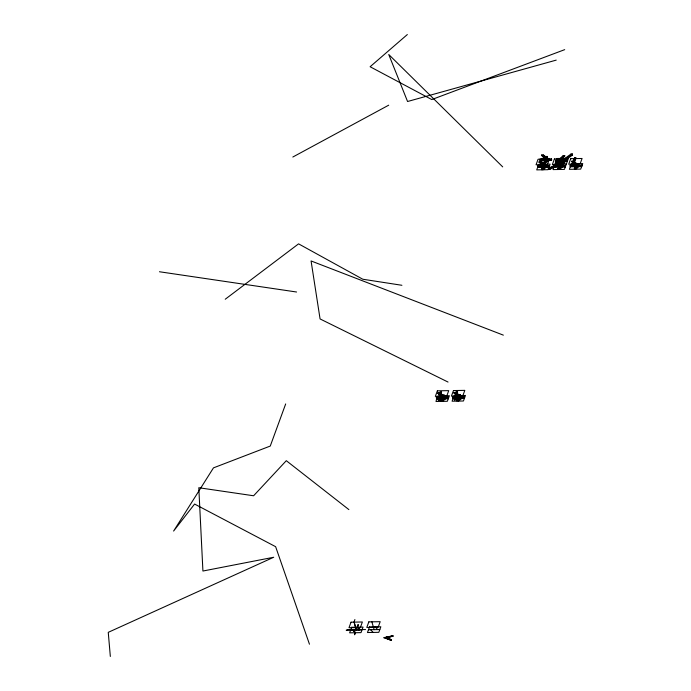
<?xml version="1.0" encoding="UTF-8"?>
<svg xmlns="http://www.w3.org/2000/svg" width="691" height="691" viewBox="0 0 691 691"><rect width="100%" height="100%" fill="white"/><g stroke="black" fill="none" stroke-linecap="round" stroke-linejoin="round"><path stroke-width="1.04" d="M440.124 392.065L439.398 397.826L440.789 397.8L441.514 392.039L440.124 392.065L440.253 393.024M439.398 397.826L439.744 395.908M441.514 392.039L440.789 397.8M455.481 397.55L456.207 391.788L457.597 391.762L456.872 397.532L464.11 397.403L463.989 396.444L461.122 396.496L455.818 392.436L454.142 392.471L453.952 392.989L459.265 397.049L459.455 396.522L456.742 396.565L456.872 397.532M456.742 396.565L457.597 391.762M359.596 629.484L357.109 627.238L358.05 624.604M285.677 403.933L270.267 446.058L213.467 467.867L173.605 531.059L194.594 504.05L275.631 546.685L309.456 644.211M354.898 619.525L354.068 621.969L356.323 629.57L365.539 629.553M442.698 398.292L436.496 398.396L436.366 397.437L436.557 396.919L447.906 396.72L447.846 398.206L443.734 398.275L438.319 400.141L438.189 399.182L443.613 397.316L443.734 398.275M437.878 393.265L438.068 392.747L439.735 392.713L445.047 396.772L444.849 397.29L439.545 393.239L437.878 393.265L443.181 397.325L443.372 396.798L438.068 392.747M436.496 398.396L436.557 396.919M438.5 393.309L438.31 393.835L443.622 397.886M441.065 398.897L436.928 398.966L436.997 397.48L436.004 401.48L447.353 401.281L449.392 395.736L443.017 395.839L442.896 394.881L444.287 394.855L444.408 395.813M439.545 393.239L439.735 392.713M354.63 634.398L355.269 632.533L353.075 630.011L359.346 629.726L358.828 629.959M358.119 624.863L357.368 627.039L359.588 629.397M354.621 634.787C357.696 630.347 348.497 628.551 346.519 630.339M358.188 625.148L357.567 626.962L360.356 629.648M447.846 398.206L447.906 396.72M444.175 398.837L448.278 398.767L448.347 397.282L448.468 398.249L445.367 398.301M458.781 398.016L452.57 398.12L452.64 396.643L455.352 396.591M452.57 398.12L452.64 396.643M459.696 397.61L454.393 393.559L454.583 393.032M543.843 167.257L537.633 167.369L537.503 166.332L537.693 165.814L549.043 165.615L549.172 166.652M539.015 162.238L539.205 161.711L540.88 161.685L546.175 165.667L545.985 166.186L540.69 162.204L539.015 162.238L544.318 166.22L544.508 165.693M540.094 160.632L540.155 159.077L540.094 160.632L547.341 160.511L547.212 159.474L548.637 158.93L543.342 154.948L541.675 154.983L541.476 155.501L546.78 159.483L546.97 158.965L541.675 154.983M455.818 392.436L455.628 392.963L460.932 397.014L461.122 396.496M461.562 397.057L456.25 393.006L456.06 393.533L454.393 393.559M540.69 162.204L540.88 161.685M541.476 155.501L543.152 155.475L543.342 154.948M542.392 169.779L544.422 164.233M549.431 159.042L547.402 164.588L536.052 164.786L538.082 159.232L551.504 158.887L551.643 159.915L551.444 160.442L548.732 160.485L545.545 163.041L544.154 163.059L544.024 162.031L547.212 159.474M460.932 397.014L454.272 398.906L454.402 399.864L461.208 397.973L463.92 397.93L463.989 396.444M463.92 397.93L464.11 397.403M541.692 169.796L541.563 168.759L544.741 166.211L544.879 167.239L548.982 167.17L549.043 165.615M551.444 160.442L551.504 158.887M560.833 165.417L560.643 165.935L555.339 161.953L555.529 161.435L557.205 161.4L562.5 165.382L565.368 165.339L565.497 166.367M561.869 161.435L555.987 161.539L555.858 160.502L556.048 159.975L558.76 159.932L561.947 157.375M555.339 161.953L557.015 161.927L557.205 161.4M555.858 160.502L558.717 160.45L563.156 155.786L564.823 155.751L560.392 160.424L564.677 160.355L564.806 161.383L560.971 163.257M560.392 160.424L564.823 155.751M558.717 160.45L563.156 155.786M565.368 165.339L565.178 165.857L562.457 165.909L558.017 169.511L557.887 168.483L562.5 165.382M564.677 160.355L548.36 168.319L548.499 169.355L549.889 169.33L566.197 161.357L567.337 161.34L567.397 159.785L560.582 159.897M570.153 165.771L570.343 165.253L577.158 165.132L576.968 165.659L570.153 165.771L570.282 166.807L577.529 166.678L577.391 165.65L581.692 165.054L581.822 166.09L570.472 166.281L570.343 165.253M576.968 165.659L571.664 161.677L571.854 161.15L573.53 161.124L578.825 165.106M571.664 161.677L573.34 161.651L573.53 161.124M581.502 165.581L578.782 165.624L575.439 168.181L575.577 169.217L578.92 166.661L581.632 166.609L581.692 165.054M575.741 157.557L572.874 165.209L573.003 166.237L575.871 158.584L575.741 157.557L574.67 157.574L571.483 165.227L571.612 166.263L574.8 158.602L574.67 157.574M407.336 34.55L370.117 66.742L431.78 99.556L564.702 49.648M576.018 167.956L574.506 169.235L574.368 168.198L577.391 165.65M542.729 166.134L545.113 164.216L544.983 163.188L543.592 163.214L540.405 165.762L540.543 166.799M544.024 162.031L545.415 162.005L548.594 159.457L551.314 159.405M544.154 163.059L545.752 161.789M544.983 163.188L541.796 165.736L541.934 166.773L545.035 166.721M542.953 168.742L546.132 166.186L546.27 167.222L543.083 169.77L542.953 168.742L541.563 168.759M561.748 158.628L563.338 157.358L563.467 158.386L561.878 159.664M565.178 165.857L565.307 166.894L562.595 166.937L559.408 169.494L559.278 168.457L557.887 168.483M440.504 396.798L442.102 395.52M440.988 401.393L440.867 400.435L443.251 398.517M442.249 400.409L445.436 397.861L445.565 398.819L442.378 401.367L442.249 400.409L440.867 400.435M456.587 396.522L458.971 394.604L460.361 394.578L460.491 395.537M457.183 397.135L460.361 394.578M457.071 401.117L456.941 400.158L459.334 398.241M458.332 400.132L461.519 397.584L461.64 398.543L458.461 401.091L458.332 400.132L456.941 400.158M225.231 299.238L298.572 243.854L362.801 279.233L401.912 285.288M555.158 165.512L571.016 154.015L572.398 153.989L572.537 155.017L557.516 165.918M556.678 166.522L556.549 165.486L572.398 153.989M544.404 159.206L547.574 157.488L547.445 156.451L546.054 156.477L541.295 159.06L541.433 160.087L540.293 160.113M547.445 156.451L542.685 159.034L542.815 160.07L545.76 160.018M292.82 157.03L388.705 105.179M548.36 168.319L549.751 168.302L566.067 160.329L567.207 160.312M548.499 169.355L552.334 167.481M438.189 399.182L445.004 397.29L445.125 398.249L438.319 400.141M454.272 398.906L461.078 397.014L463.799 396.971M454.402 399.864L459.817 397.999L459.688 397.04M556.22 60.117L407.569 101.508L388.748 54.511L502.702 166.885M392.929 635.927L391.875 636.135A37.91 17.62 -7.4 0 1 388.463 636.713L384.732 637.802L391.417 640.082C387.426 639.469 382.46 636.834 389.862 636.566A31.397 14.597 -7.4 0 0 392.903 636.005A37.634 17.491 -7.4 0 1 390.121 636.601C384.671 636.256 387.936 640.177 391.469 639.935M572.537 155.017L571.146 155.043L571.016 154.015M562.966 156.304L564.633 156.278M547.574 157.488L546.192 157.513L546.054 156.477M539.965 159.604L546.78 159.483M548.697 159.966L551.643 159.915M558.915 159.932L560.151 159.906M565.463 160.848L567.536 160.813L567.397 159.785M541.839 164.277L538.747 164.328L536.717 169.882L548.067 169.684L550.096 164.13L543.722 164.242L543.592 163.214M555.072 164.052L558.164 163.992M560.228 163.957L566.421 163.853M556.549 165.486L559.762 165.434M537.503 166.332L548.853 166.142M560.643 165.935L553.828 166.056L554.018 165.529L554.147 166.566M537.728 167.101L543.921 166.997M545.985 166.963L549.077 166.911M554.052 166.825L565.402 166.626M553.957 167.084L560.168 166.98M574.368 168.198L575.439 168.181M453.952 392.989L456.25 393.006M438.042 395.926L440.098 395.891M456.181 395.615L454.117 395.649L452.087 401.203L463.436 401.005L465.466 395.459L460.31 395.546M436.366 397.437L447.716 397.247M452.45 397.161L459.265 397.049M444.926 397.731L448.036 397.679M452.76 397.601L454.574 397.567M438.75 397.973L441.67 397.921M445.289 397.861L448.157 397.809M455.801 397.679L452.881 397.731L453.011 398.69L456.112 398.638M437.118 398.439L438.932 398.413M453.106 398.431L456.198 398.37M461.355 398.284L464.456 398.232M461.64 398.543L464.361 398.491L464.421 397.014L464.551 397.973M346.191 630.175L362.015 629.855M368.476 629.751L379.825 629.553M159.457 271.753L296.569 292.008M391.382 640.16L383.617 637.698L389.05 636.541A35.353 16.437 -7.4 0 0 392.963 635.858M503.35 335.144L311.071 260.948L320.071 318.94L448.036 382.054M573.34 161.651L578.635 165.624M571.854 161.15L577.158 165.132M557.015 161.927L562.31 165.909M555.529 161.435L559.321 164.277M543.152 155.475L548.447 159.457M539.205 161.711L543.748 165.123M454.142 392.471L458.694 395.943M440.176 393.283L444.719 396.755M440.78 395.045L443.052 396.781M348.869 509.595L286.299 460.69L253.606 495.767L198.801 487.725L202.921 571.034L273.705 557.257L108.254 632.343L110.335 656.45M375.17 626.875L377.727 629.587M370.575 629.708L373.131 632.429M357.359 627.178L359.916 629.898M352.764 630.019L355.321 632.731M387.988 638.164L391.495 639.857L389.275 638.726A4.276 1.987 -7.4 0 1 388.938 637.992L388.964 637.724A7.601 3.533 -7.4 0 1 389.085 637.37L390.83 636.705A29.523 13.725 -7.4 0 0 392.825 636.221M561.714 163.931L562.776 165.754M545.389 164.216L546.451 166.039M460.759 395.537L461.821 397.36M557.456 158.904L559.727 166.73M541.131 159.18L543.402 167.006M456.509 390.501L458.496 397.351M371.879 621.822L374.151 629.648M354.068 622.133L356.34 629.959M578.782 165.624L578.92 166.661M566.067 160.329L566.197 161.357M562.457 165.909L562.595 166.937M561.066 165.926L561.204 166.963M558.76 159.932L558.898 160.96M556.048 159.975L556.177 161.012M548.594 159.457L548.732 160.485M549.751 168.302L549.889 169.33M545.415 162.005L545.545 163.041M537.693 165.814L537.823 166.842M461.078 397.014L461.208 397.973M458.971 394.604L459.1 395.563M456.207 391.788L456.328 392.747M455.663 398.88L455.784 399.839M453.071 397.204L453.201 398.163M439.58 399.156L439.709 400.115M387.988 638.164A3.688 1.71 -7.4 0 1 387.945 637.499L390.424 636.653A37.444 17.405 -7.4 0 0 392.851 636.152M351.019 622.185L348.99 627.73L360.339 627.54L362.369 621.986L351.019 622.185M437.377 390.83L435.347 396.384L446.697 396.185L448.727 390.64L437.377 390.83M351.684 627.281L349.646 632.826L360.996 632.636L363.034 627.082L351.684 627.281M368.83 621.874L366.8 627.428L378.15 627.238L380.18 621.684L368.83 621.874M453.46 390.553L451.422 396.107L462.78 395.908L464.81 390.363L453.46 390.553M369.495 626.97L367.457 632.524L378.815 632.325L380.845 626.78L369.495 626.97M554.407 158.956L552.377 164.501L563.726 164.311L565.756 158.757L554.407 158.956M557.101 158.498L553.042 169.597L564.392 169.407L568.451 158.299L557.101 158.498M570.731 158.671L568.702 164.225L580.051 164.026L582.081 158.481L570.731 158.671M571.397 163.767L569.367 169.321L580.716 169.122L582.746 163.577L571.397 163.767"/></g></svg>
